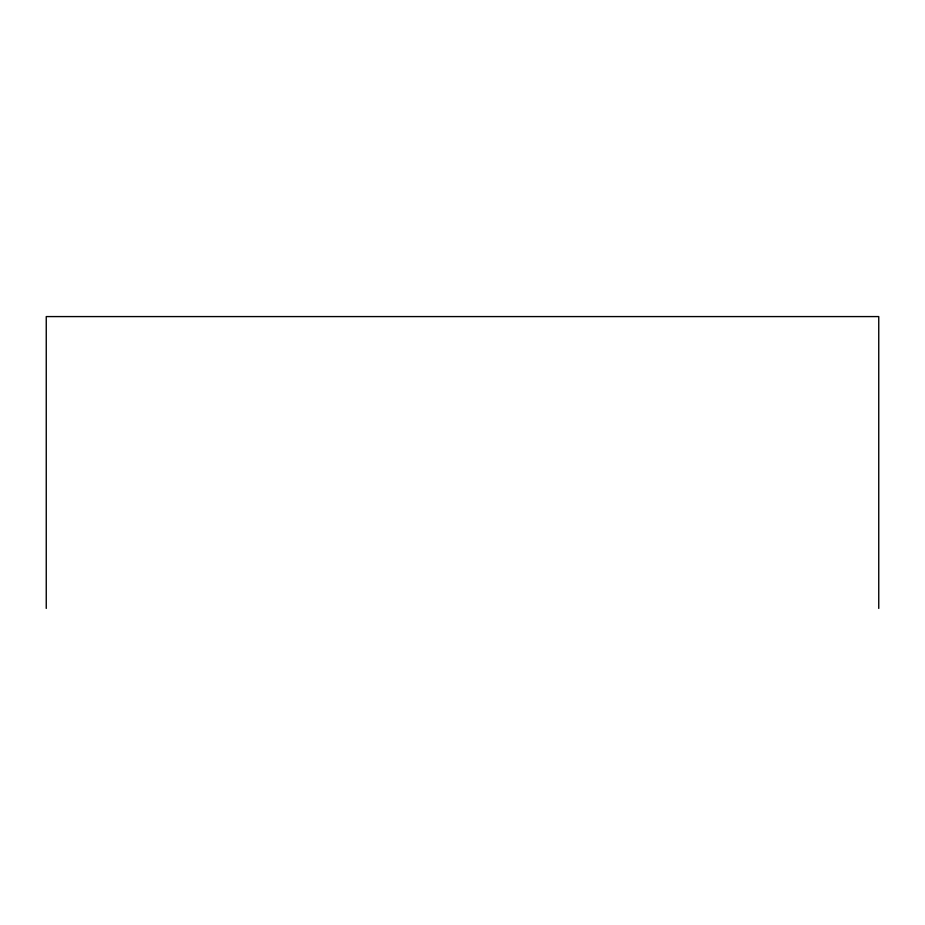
<?xml version="1.0" encoding="UTF-8"?>
<svg xmlns="http://www.w3.org/2000/svg" width="925" height="925" viewBox="0 0 925 925"><rect width="100%" height="100%" fill="white"/><g stroke="black" fill="none" stroke-linecap="round" stroke-linejoin="round"><path stroke-width="1.39" d="M878.75 608.419L878.75 316.581L46.25 316.581L46.25 608.419"/></g></svg>
